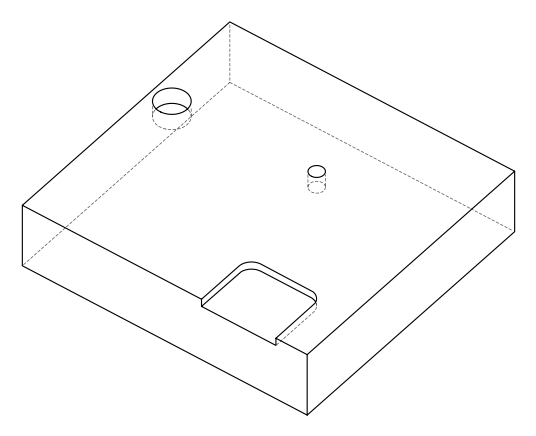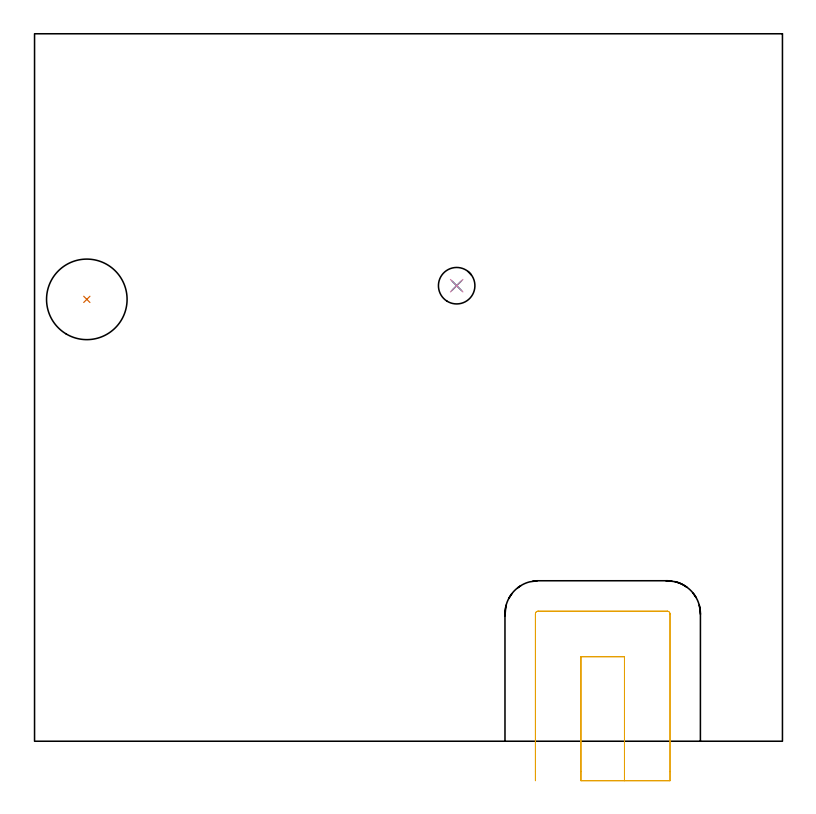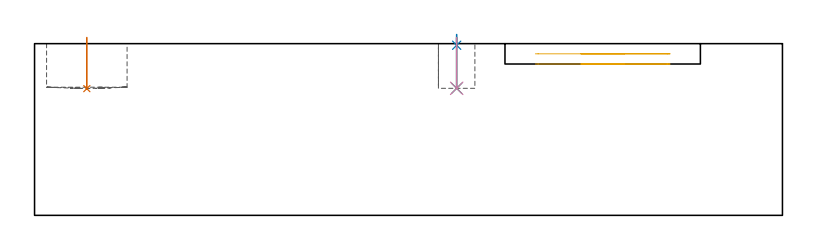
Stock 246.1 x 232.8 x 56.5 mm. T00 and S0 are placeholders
(PLAN: 5 operations, 4 tool changes, 1.5 min)
(1 INDEXABLE_INSERT_DRILL_BLIND_HOLE_FROM_SOLID | STEP1POCKET | NXT0302_024 | 0.07 min | 7988 mm3)
(2 SPOT_DRILL | STEP1POCKET_1 | NXT0321_9005460120000 | 0.03 min | 1 mm3)
(3 DRILL_BLIND_HOLE_INTO_CENTER | STEP1POCKET_1 | UGT0301_198 | 0.07 min | 640 mm3)
(4 DRILL_TO_ENLARGE_BLIND_HOLE | STEP1POCKET_1 | UGT0301_373 | 0.07 min | 1019 mm3)
(5 MILL_SLOT | SLOT_PARTIAL_RECTANGULAR | UGT0201_104 | Follow Part, ap 5, ae 75% | 1.29 min | 22408 mm3)
(TOOL NXT0302_024 | Index. Insert Drill 26.5mm [880-D2650L32-03] | D26.5 PA176 FL80 Z2)
(TOOL NXT0321_9005460120000 | NC Spot Drill, 142deg, 12mm, Carbide, Uncoated | D12 PA142 FL30 Z2)
(TOOL UGT0301_198 | Twist Drill 7.9 mm | D7.9 PA118 FL73 Z2)
(TOOL UGT0301_373 | Twist Drill Flat Bottom 12 mm | D12 PA180 FL101 Z2)
(TOOL UGT0201_104 | End Mill 20 mm | D20 FL22 Z2)
(OP 1 INDEXABLE_INSERT_DRILL_BLIND_HOLE_FROM_SOLID)
G17 G21 G94 G90
T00 M6
G54
G17 G0 G90 X17.2 Y145.4 S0 M3
G43 Z66.5 H1
G94 G81 G98 Z41.7 F250. R58.5
G80
M5
M2
(OP 2 SPOT_DRILL)
G17 G21 G94 G90
T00 M6
G54
G17 G0 G90 X138.9 Y149.9 S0 M3
G43 Z66.5 H0
G94 G81 G98 Z55.975 F250. R59.5
G80
M5
M2
(OP 3 DRILL_BLIND_HOLE_INTO_CENTER)
G17 G21 G94 G90
T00 M6
G54
G17 G0 G90 X138.9 Y149.9 S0 M3
G43 Z66.5 H0
G94 G81 G98 Z41.8 F250. R58.5
G80
M5
M2
(OP 4 DRILL_TO_ENLARGE_BLIND_HOLE)
G17 G21 G94 G90
T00 M6
G54
G17 G0 G90 X138.9 Y149.9 S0 M3
G43 Z66.5 H0
G94 G81 G98 Z41.8 F250. R58.5
G80
M5
M2
(OP 5 MILL_SLOT)
G17 G21 G94 G90
T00 M6
G54
G17 G0 G90 X194.1 Y-13. S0 M3
G43 Z66.5 H0
Z53.15
G94 G1 Y-10. F250.
Y27.8 F500.
X179.8
Y-10.
Y-13. F250.
X209.1
Y-10.
Y41.9 F500.
G3 X208.2 Y42.8 R0.9
G1 X165.7
G3 X164.8 Y41.9 R0.9
G1 Y-10.
Y-13. F250.
G0 X194.1 Z49.8
G1 Y-10.
Y27.8 F500.
X179.8
Y-10.
Y-13. F250.
X209.1
Y-10.
Y41.9 F500.
G3 X208.2 Y42.8 R0.9
G1 X165.7
G3 X164.8 Y41.9 R0.9
G1 Y-10.
Y-13. F250.
G0 Z66.5
M5
M2
